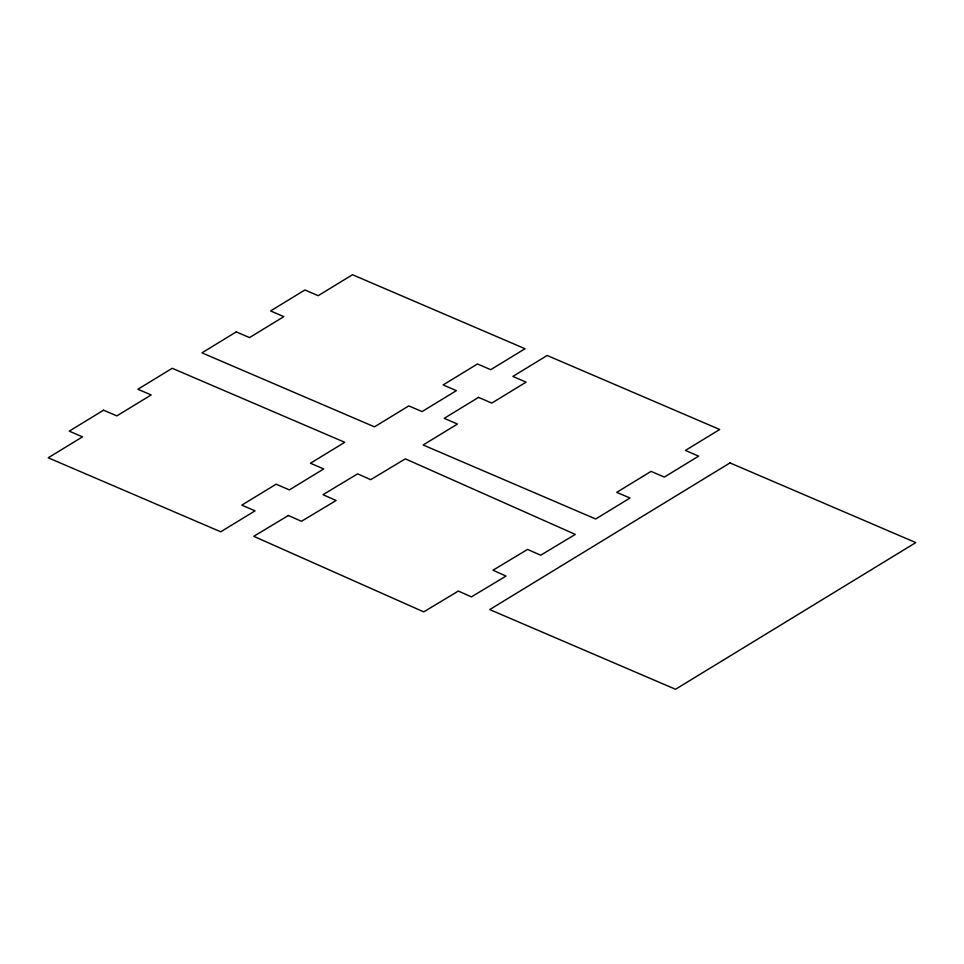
<?xml version="1.0" encoding="UTF-8"?>
<svg xmlns="http://www.w3.org/2000/svg" width="964" height="964" viewBox="0 0 964 964"><rect width="100%" height="100%" fill="white"/><g stroke="black" fill="none" stroke-linecap="round" stroke-linejoin="round"><path stroke-width="1.45" d="M103.57 410.194L69.251 431.149L82.518 436.849L48.2 457.792L220.744 531.791L255.062 510.836L241.795 505.148L276.114 484.193L289.381 489.893L323.711 468.938L310.432 463.238L344.763 442.295L172.219 368.296L137.9 389.251L151.167 394.939L116.849 415.894L103.57 410.194M236.264 331.893L201.946 352.848L374.478 426.847L408.808 405.892L422.075 411.58L456.406 390.625L443.127 384.937L477.445 363.982L490.724 369.682L525.043 348.727L352.511 274.728L318.18 295.683L304.913 289.983L270.583 310.938L283.862 316.638L249.531 337.581L236.264 331.893M478.518 397.397L444.199 418.34L457.478 424.039L423.148 444.994L595.692 518.981L630.01 498.039L616.743 492.339L651.062 471.384L664.341 477.084L698.659 456.129L685.392 450.441L719.71 429.486L547.166 355.487L512.848 376.442L526.115 382.13L491.797 403.085L478.518 397.397M729.989 462.913L489.724 609.585L675.535 689.272L915.8 542.599L729.989 462.913M288.381 515.499L253.761 536.321L423.714 611.875L458.346 591.053L471.42 596.873L506.04 576.05L492.966 570.23L527.597 549.42L540.671 555.228L575.303 534.405L405.338 458.852L370.706 479.674L357.632 473.854L323.012 494.677L336.087 500.485L301.455 521.307L288.381 515.499"/></g></svg>
